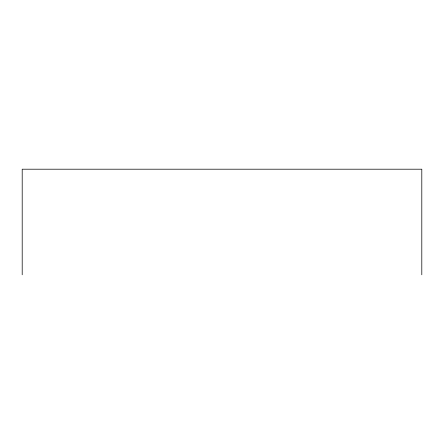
<?xml version="1.0" encoding="UTF-8"?>
<svg xmlns="http://www.w3.org/2000/svg" width="444" height="444" viewBox="0 0 444 444"><rect width="100%" height="100%" fill="white"/><g stroke="black" fill="none" stroke-linecap="round" stroke-linejoin="round"><path stroke-width="0.67" d="M421.8 274.797L421.8 169.203L22.2 169.203L22.2 274.797"/></g></svg>
